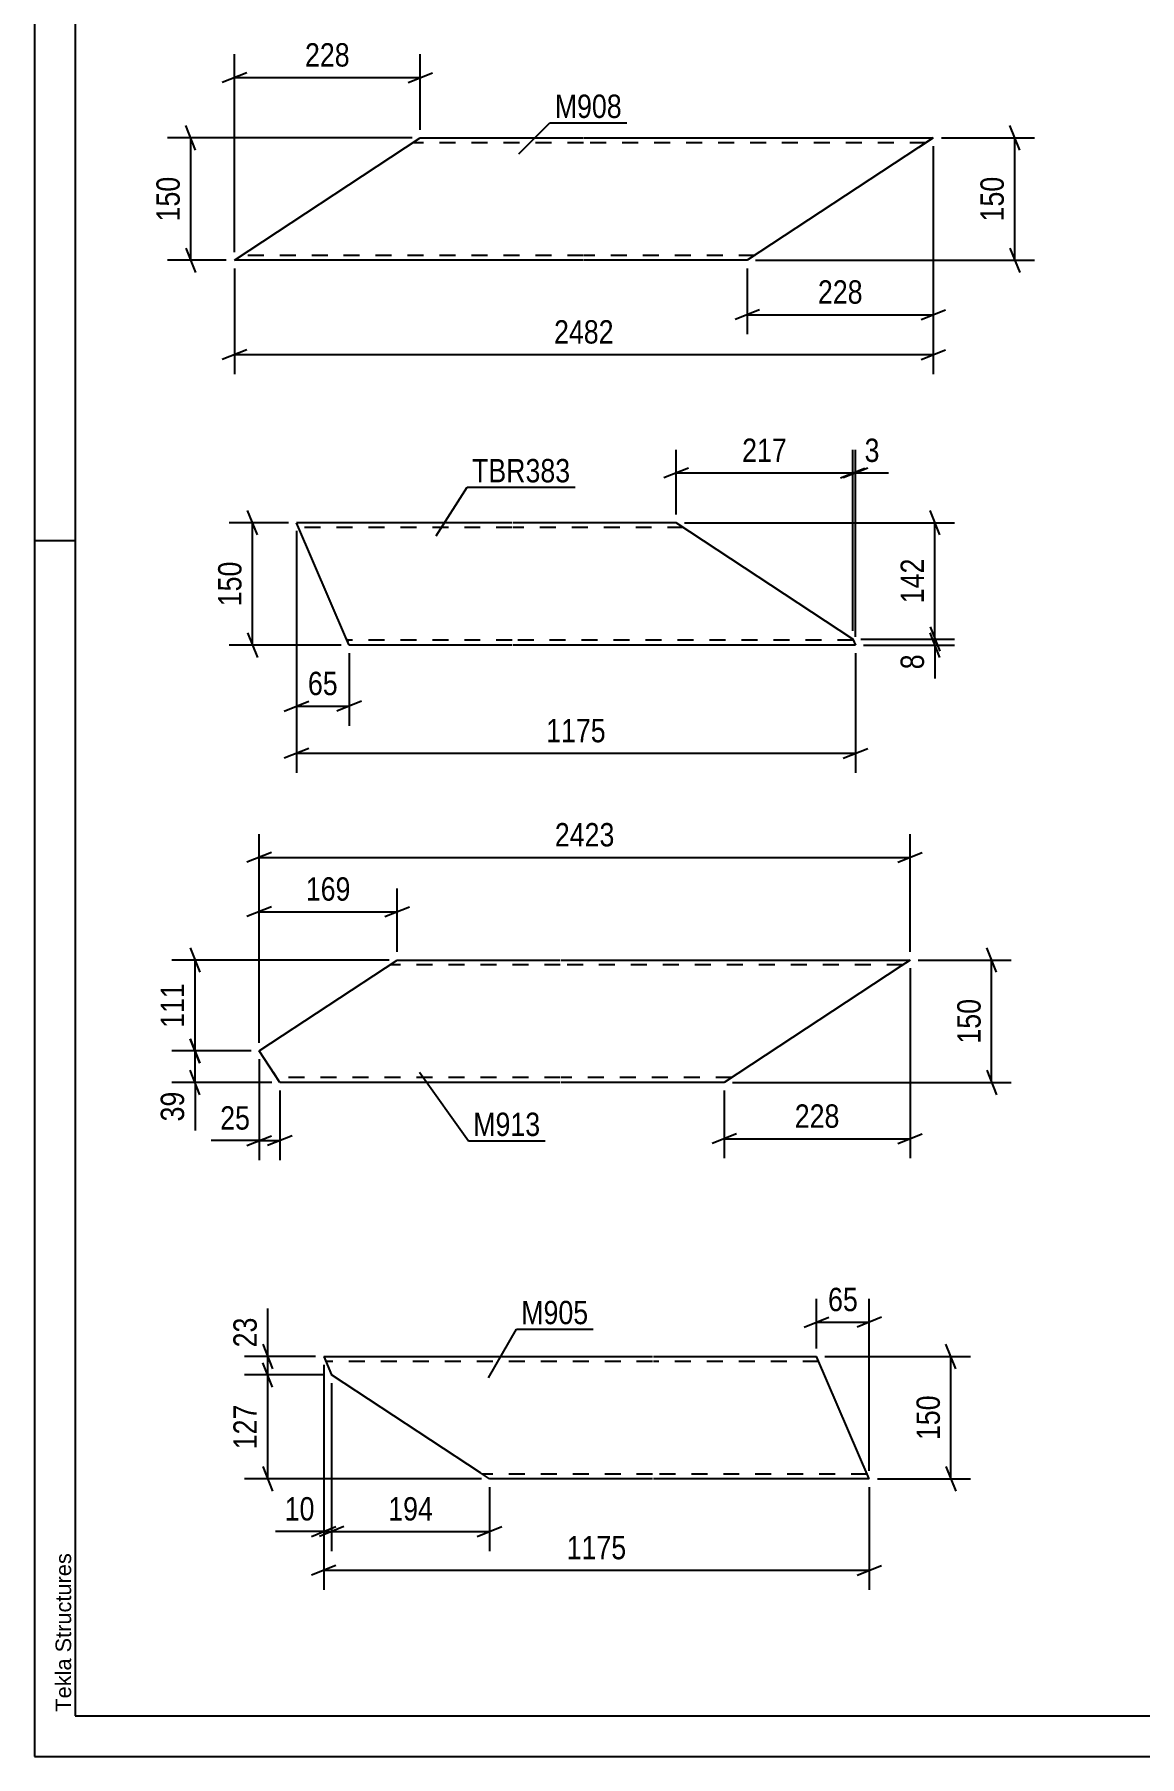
# Model space of a CAD drawing. Header units: millimetres. Extents: x 0 to 594, y 0 to 420.
# Drawn here: x 0 to 135.5, y 0 to 211.1 of the extents above; entities that cross this region are included whole.
import ezdxf

# ---------------------------------------------------------------- set-up
doc = ezdxf.new("R2010")
doc.units = ezdxf.units.MM
doc.linetypes.add('DXK_LINE_DOT2', pattern=[3.9198, 1.9599, -1.9599])
doc.styles.add('Arial', font='ARIAL.TTF', dxfattribs={"height": 0.2})
doc.styles.add('Arial Narrow', font='ARIALN.TTF', dxfattribs={"height": 0.2})

# ---------------------------------------------------------------- blocks, each defined once
blk = doc.blocks.new('Unknown-570386143-1134')
at = {"color": 5, "linetype": 'Continuous'}
for p, q in [((0, 420), (0, 0)), ((5, 415), (5, 5)), ((5, 149), (0, 149)), ((5, 5), (589, 5)), ((0, 0), (594, 0))]:
    blk.add_line(p, q, dxfattribs=at)
at = {"color": 174, "linetype": 'Continuous', "style": 'Arial'}
blk.add_text('Tekla Structures', height=1.9102, rotation=90, dxfattribs=at).set_placement((4.5, 5.5))
blk = doc.blocks.new('Part-570386143-3405 - 3389')
at = {"color": 2, "linetype": 'Continuous'}
for p, q in [((35.47, 49.03), (36.44, 46.77)), ((35.47, 49.03), (75.81, 49.03)), ((75.91, 49.03), (95.91, 49.03)), ((102.38, 34.03), (95.91, 49.03)), ((54.69, 34.77), (36.44, 46.77)), ((55.81, 34.03), (54.69, 34.77)), ((75.81, 34.03), (55.81, 34.03)), ((102.38, 34.03), (75.91, 34.03))]:
    blk.add_line(p, q, dxfattribs=at)
at = {"color": 7, "linetype": 'DXK_LINE_DOT2'}
for p, q in [((75.81, 48.43), (35.73, 48.43)), ((96.17, 48.43), (75.91, 48.43)), ((75.81, 34.63), (54.9, 34.63)), ((102.12, 34.63), (75.91, 34.63)), ((102.12, 34.63), (102.1, 34.67))]:
    blk.add_line(p, q, dxfattribs=at)
blk = doc.blocks.new('Part-570386143-3268 - 3252')
at = {"color": 2, "linetype": 'Continuous'}
for p, q in [((27.56, 86.48), (44.49, 97.62)), ((44.49, 97.62), (64.49, 97.62)), ((64.59, 97.62), (107.38, 97.62)), ((107.38, 97.62), (106.26, 96.88)), ((106.26, 96.88), (84.59, 82.62)), ((30.1, 82.62), (27.56, 86.48)), ((64.49, 82.62), (30.1, 82.62)), ((84.59, 82.62), (64.59, 82.62))]:
    blk.add_line(p, q, dxfattribs=at)
at = {"color": 7, "linetype": 'DXK_LINE_DOT2'}
for p, q in [((64.49, 97.02), (43.58, 97.02)), ((106.47, 97.02), (64.59, 97.02)), ((30.1, 82.62), (29.31, 83.82)), ((64.49, 83.22), (29.71, 83.22)), ((85.5, 83.22), (64.59, 83.22))]:
    blk.add_line(p, q, dxfattribs=at)
blk = doc.blocks.new('Part-570386143-3020 - 3004')
at = {"color": 2, "linetype": 'Continuous'}
for p, q in [((24.53, 183.39), (45.5, 197.19)), ((45.5, 197.19), (47.32, 198.39)), ((47.32, 198.39), (67.32, 198.39)), ((67.42, 198.39), (110.22, 198.39)), ((108.4, 197.19), (87.42, 183.39)), ((110.22, 198.39), (108.4, 197.19)), ((67.32, 183.39), (24.53, 183.39)), ((87.42, 183.39), (67.42, 183.39))]:
    blk.add_line(p, q, dxfattribs=at)
at = {"color": 7, "linetype": 'DXK_LINE_DOT2'}
for p, q in [((67.32, 197.79), (46.41, 197.79)), ((109.31, 197.79), (67.42, 197.79)), ((110.08, 198.3), (108.4, 197.19)), ((25.44, 183.99), (25.51, 184.04)), ((67.32, 183.99), (25.44, 183.99)), ((88.34, 183.99), (67.42, 183.99)), ((88.34, 183.99), (88.41, 184.04))]:
    blk.add_line(p, q, dxfattribs=at)
blk = doc.blocks.new('Part-570386143-2465 - 2449')
at = {"color": 2, "linetype": 'Continuous'}
for p, q in [((58.6, 151.22), (32.14, 151.22)), ((38.28, 136.96), (32.14, 151.22)), ((78.7, 151.22), (58.7, 151.22)), ((100.37, 136.96), (78.7, 151.22)), ((38.56, 136.31), (38.28, 136.96)), ((38.6, 136.22), (38.56, 136.31)), ((58.6, 136.22), (38.6, 136.22)), ((100.68, 136.22), (58.7, 136.22)), ((100.37, 136.96), (100.53, 136.57)), ((100.53, 136.57), (100.68, 136.22))]:
    blk.add_line(p, q, dxfattribs=at)
at = {"color": 7, "linetype": 'DXK_LINE_DOT2'}
for p, q in [((58.6, 150.62), (32.4, 150.62)), ((79.61, 150.62), (58.7, 150.62)), ((38.28, 136.96), (38.45, 136.57)), ((38.34, 136.82), (38.32, 136.86)), ((58.6, 136.82), (38.34, 136.82)), ((38.6, 136.22), (38.6, 136.22)), ((100.42, 136.82), (58.7, 136.82)), ((100.4, 136.86), (100.32, 136.99)), ((100.42, 136.82), (100.4, 136.86)), ((100.42, 136.82), (100.4, 136.86)), ((100.68, 136.22), (100.64, 136.31))]:
    blk.add_line(p, q, dxfattribs=at)
blk = doc.blocks.new('StraightDimension-570386143-19773 - 3389')
at = {"color": 7, "linetype": 'Continuous'}
for p, q in [((34.47, 49.03), (25.76, 49.03)), ((28.01, 50.53), (29.21, 47.53)), ((28.61, 46.77), (28.61, 49.03)), ((35.44, 46.77), (25.76, 46.77)), ((29.21, 45.27), (28.01, 48.27))]:
    blk.add_line(p, q, dxfattribs=at)
at = {"color": 0}
blk.add_wipeout([(27.86, 54.41), (23.66, 54.41), (23.66, 49.55), (27.86, 49.55)], dxfattribs=at)
at = {"color": 7, "linetype": 'Continuous'}
blk.add_line((28.61, 49.03), (28.61, 54.93), dxfattribs=at)
blk.add_line((28.61, 49.03), (28.61, 54.93), dxfattribs=at)
at = {"color": 3, "style": 'Arial Narrow'}
blk.add_text('23', height=2.863, rotation=90.0002, dxfattribs=at).set_placement((27.26, 50.15))
blk = doc.blocks.new('StraightDimension-570386143-3408 - 3389')
at = {"color": 7, "linetype": 'Continuous'}
for p, q in [((35.47, 48.03), (35.47, 20.43)), ((102.38, 33.03), (102.38, 20.43)), ((36.97, 23.43), (33.97, 22.23)), ((100.88, 22.23), (103.88, 23.43)), ((35.47, 22.83), (102.38, 22.83))]:
    blk.add_line(p, q, dxfattribs=at)
at = {"color": 0}
blk.add_wipeout([(73.18, 23.58), (73.18, 27.78), (64.67, 27.78), (64.67, 23.58)], dxfattribs=at)
at = {"color": 3, "style": 'Arial Narrow'}
blk.add_text('1175', height=2.863, dxfattribs=at).set_placement((65.27, 24.18))
blk = doc.blocks.new('StraightDimension-570386143-3419 - 3389')
at = {"color": 7, "linetype": 'Continuous'}
for p, q in [((96.91, 49.03), (114.78, 49.03)), ((112.98, 47.53), (111.78, 50.53)), ((112.38, 34.03), (112.38, 49.03)), ((103.38, 34.03), (114.78, 34.03)), ((111.78, 35.53), (112.98, 32.53))]:
    blk.add_line(p, q, dxfattribs=at)
at = {"color": 0}
blk.add_wipeout([(111.63, 44.87), (107.43, 44.87), (107.43, 38.19), (111.63, 38.19)], dxfattribs=at)
at = {"color": 3, "style": 'Arial Narrow'}
blk.add_text('150', height=2.863, rotation=90.0002, dxfattribs=at).set_placement((111.03, 38.79))
blk = doc.blocks.new('StraightDimension-570386143-19734 - 3389')
at = {"color": 7, "linetype": 'Continuous'}
for p, q in [((36.44, 45.77), (36.44, 25.18)), ((55.81, 33.03), (55.81, 25.18)), ((37.94, 28.18), (34.94, 26.98)), ((36.44, 27.58), (55.81, 27.58)), ((54.31, 26.98), (57.31, 28.18))]:
    blk.add_line(p, q, dxfattribs=at)
at = {"color": 0}
blk.add_wipeout([(49.47, 28.33), (49.47, 32.53), (42.79, 32.53), (42.79, 28.33)], dxfattribs=at)
at = {"color": 3, "style": 'Arial Narrow'}
blk.add_text('194', height=2.863, dxfattribs=at).set_placement((43.39, 28.93))
blk = doc.blocks.new('StraightDimension-570386143-3502 - 3389')
at = {"color": 7, "linetype": 'Continuous'}
for p, q in [((95.91, 50.03), (95.91, 56.09)), ((102.38, 35.03), (102.38, 56.09)), ((94.41, 52.64), (97.41, 53.84)), ((95.91, 53.24), (102.38, 53.24)), ((103.88, 53.84), (100.88, 52.64))]:
    blk.add_line(p, q, dxfattribs=at)
at = {"color": 0}
blk.add_wipeout([(101.57, 53.99), (101.57, 58.19), (96.72, 58.19), (96.72, 53.99)], dxfattribs=at)
at = {"color": 3, "style": 'Arial Narrow'}
blk.add_text('65', height=2.863, dxfattribs=at).set_placement((97.32, 54.59))
blk = doc.blocks.new('StraightDimension-570386143-19735 - 3389')
at = {"color": 7, "linetype": 'Continuous'}
for p, q in [((35.47, 48.03), (35.47, 25.18)), ((36.44, 45.77), (36.44, 25.18)), ((33.97, 26.98), (36.97, 28.18)), ((37.94, 28.18), (34.94, 26.98)), ((35.47, 27.58), (36.44, 27.58))]:
    blk.add_line(p, q, dxfattribs=at)
at = {"color": 0}
blk.add_wipeout([(34.95, 28.33), (34.95, 32.53), (30.09, 32.53), (30.09, 28.33)], dxfattribs=at)
at = {"color": 7, "linetype": 'Continuous'}
blk.add_line((35.47, 27.58), (29.57, 27.58), dxfattribs=at)
blk.add_line((35.47, 27.58), (29.57, 27.58), dxfattribs=at)
at = {"color": 3, "style": 'Arial Narrow'}
blk.add_text('10', height=2.863, dxfattribs=at).set_placement((30.69, 28.93))
blk = doc.blocks.new('StraightDimension-570386143-19774 - 3389')
at = {"color": 7, "linetype": 'Continuous'}
for p, q in [((35.44, 46.77), (25.76, 46.77)), ((29.21, 45.27), (28.01, 48.27)), ((28.61, 34.03), (28.61, 46.77)), ((54.81, 34.03), (25.76, 34.03)), ((28.01, 35.53), (29.21, 32.53))]:
    blk.add_line(p, q, dxfattribs=at)
at = {"color": 0}
blk.add_wipeout([(27.86, 43.74), (23.66, 43.74), (23.66, 37.06), (27.86, 37.06)], dxfattribs=at)
at = {"color": 3, "style": 'Arial Narrow'}
blk.add_text('127', height=2.863, rotation=90.0002, dxfattribs=at).set_placement((27.26, 37.66))
blk = doc.blocks.new('StraightDimension-570386143-3351 - 3252')
at = {"color": 7, "linetype": 'Continuous'}
for p, q in [((108.38, 97.62), (119.78, 97.62)), ((117.98, 96.12), (116.78, 99.12)), ((117.38, 82.62), (117.38, 97.62)), ((85.59, 82.62), (119.78, 82.62)), ((116.78, 84.12), (117.98, 81.12))]:
    blk.add_line(p, q, dxfattribs=at)
at = {"color": 0}
blk.add_wipeout([(116.63, 93.46), (112.43, 93.46), (112.43, 86.78), (116.63, 86.78)], dxfattribs=at)
at = {"color": 3, "style": 'Arial Narrow'}
blk.add_text('150', height=2.863, rotation=90.0002, dxfattribs=at).set_placement((116.03, 87.38))
blk = doc.blocks.new('StraightDimension-570386143-3271 - 3252')
at = {"color": 7, "linetype": 'Continuous'}
for p, q in [((107.38, 96.62), (107.38, 73.32)), ((84.59, 81.62), (84.59, 73.32)), ((86.09, 76.32), (83.09, 75.12)), ((105.88, 75.12), (108.88, 76.32)), ((84.59, 75.72), (107.38, 75.72))]:
    blk.add_line(p, q, dxfattribs=at)
at = {"color": 0}
blk.add_wipeout([(99.33, 76.47), (99.33, 80.67), (92.64, 80.67), (92.64, 76.47)], dxfattribs=at)
at = {"color": 3, "style": 'Arial Narrow'}
blk.add_text('228', height=2.863, dxfattribs=at).set_placement((93.24, 77.07))
blk = doc.blocks.new('StraightDimension-570386143-3317 - 3252')
at = {"color": 7, "linetype": 'Continuous'}
for p, q in [((43.49, 97.62), (16.85, 97.62)), ((19.1, 99.12), (20.3, 96.12)), ((19.7, 86.48), (19.7, 97.62)), ((20.3, 84.98), (19.1, 87.98)), ((26.56, 86.48), (16.85, 86.48))]:
    blk.add_line(p, q, dxfattribs=at)
at = {"color": 0}
blk.add_wipeout([(18.95, 95.39), (14.75, 95.39), (14.75, 88.71), (18.95, 88.71)], dxfattribs=at)
at = {"color": 3, "style": 'Arial Narrow'}
blk.add_text('111', height=2.863, rotation=90.0002, dxfattribs=at).set_placement((18.35, 89.31))
blk = doc.blocks.new('StraightDimension-570386143-3285 - 3252')
at = {"color": 7, "linetype": 'Continuous'}
for p, q in [((27.56, 85.48), (27.56, 73.09)), ((30.1, 81.62), (30.1, 73.09)), ((26.06, 74.89), (29.06, 76.09)), ((31.6, 76.09), (28.6, 74.89)), ((27.56, 75.49), (30.1, 75.49))]:
    blk.add_line(p, q, dxfattribs=at)
at = {"color": 0}
blk.add_wipeout([(27.04, 76.24), (27.04, 80.44), (22.18, 80.44), (22.18, 76.24)], dxfattribs=at)
at = {"color": 7, "linetype": 'Continuous'}
blk.add_line((27.56, 75.49), (21.66, 75.49), dxfattribs=at)
blk.add_line((27.56, 75.49), (21.66, 75.49), dxfattribs=at)
at = {"color": 3, "style": 'Arial Narrow'}
blk.add_text('25', height=2.863, dxfattribs=at).set_placement((22.78, 76.84))
blk = doc.blocks.new('StraightDimension-570386143-3299 - 3252')
at = {"color": 7, "linetype": 'Continuous'}
for p, q in [((27.56, 87.48), (27.56, 106.4)), ((44.49, 98.62), (44.49, 106.4)), ((29.06, 104.15), (26.06, 102.95)), ((27.56, 103.55), (44.49, 103.55)), ((42.99, 102.95), (45.99, 104.15))]:
    blk.add_line(p, q, dxfattribs=at)
at = {"color": 0}
blk.add_wipeout([(39.37, 104.3), (39.37, 108.5), (32.68, 108.5), (32.68, 104.3)], dxfattribs=at)
at = {"color": 3, "style": 'Arial Narrow'}
blk.add_text('169', height=2.863, dxfattribs=at).set_placement((33.28, 104.9))
blk = doc.blocks.new('StraightDimension-570386143-3318 - 3252')
at = {"color": 7, "linetype": 'Continuous'}
for p, q in [((19.1, 87.98), (20.3, 84.98)), ((26.56, 86.48), (16.85, 86.48)), ((19.7, 82.62), (19.7, 86.48)), ((29.1, 82.62), (16.85, 82.62)), ((20.3, 81.12), (19.1, 84.12))]:
    blk.add_line(p, q, dxfattribs=at)
at = {"color": 0}
blk.add_wipeout([(18.95, 82.1), (14.75, 82.1), (14.75, 77.24), (18.95, 77.24)], dxfattribs=at)
at = {"color": 7, "linetype": 'Continuous'}
blk.add_line((19.7, 82.62), (19.7, 76.72), dxfattribs=at)
blk.add_line((19.7, 82.62), (19.7, 76.72), dxfattribs=at)
at = {"color": 3, "style": 'Arial Narrow'}
blk.add_text('39', height=2.863, rotation=90.0002, dxfattribs=at).set_placement((18.35, 77.84))
blk = doc.blocks.new('StraightDimension-570386143-3375 - 3252')
at = {"color": 7, "linetype": 'Continuous'}
for p, q in [((27.56, 87.48), (27.56, 113.05)), ((107.38, 98.62), (107.38, 113.05)), ((29.06, 110.8), (26.06, 109.6)), ((27.56, 110.2), (107.38, 110.2)), ((105.88, 109.6), (108.88, 110.8))]:
    blk.add_line(p, q, dxfattribs=at)
at = {"color": 0}
blk.add_wipeout([(71.73, 110.95), (71.73, 115.15), (63.22, 115.15), (63.22, 110.95)], dxfattribs=at)
at = {"color": 3, "style": 'Arial Narrow'}
blk.add_text('2423', height=2.863, dxfattribs=at).set_placement((63.82, 111.55))
blk = doc.blocks.new('StraightDimension-570386143-3023 - 3004')
at = {"color": 7, "linetype": 'Continuous'}
for p, q in [((110.22, 197.39), (110.22, 174.32)), ((87.42, 182.39), (87.42, 174.32)), ((88.92, 177.32), (85.92, 176.12)), ((108.72, 176.12), (111.72, 177.32)), ((87.42, 176.72), (110.22, 176.72))]:
    blk.add_line(p, q, dxfattribs=at)
at = {"color": 0}
blk.add_wipeout([(102.16, 177.47), (102.16, 181.67), (95.48, 181.67), (95.48, 177.47)], dxfattribs=at)
at = {"color": 3, "style": 'Arial Narrow'}
blk.add_text('228', height=2.863, dxfattribs=at).set_placement((96.08, 178.07))
blk = doc.blocks.new('StraightDimension-570386143-3037 - 3004')
at = {"color": 7, "linetype": 'Continuous'}
for p, q in [((24.53, 184.39), (24.53, 208.63)), ((47.32, 199.39), (47.32, 208.63)), ((26.03, 206.38), (23.03, 205.18)), ((24.53, 205.78), (47.32, 205.78)), ((45.82, 205.18), (48.82, 206.38))]:
    blk.add_line(p, q, dxfattribs=at)
at = {"color": 0}
blk.add_wipeout([(39.27, 206.53), (39.27, 210.73), (32.58, 210.73), (32.58, 206.53)], dxfattribs=at)
at = {"color": 3, "style": 'Arial Narrow'}
blk.add_text('228', height=2.863, dxfattribs=at).set_placement((33.18, 207.13))
blk = doc.blocks.new('StraightDimension-570386143-3051 - 3004')
at = {"color": 7, "linetype": 'Continuous'}
for p, q in [((120.82, 196.89), (119.62, 199.89)), ((111.22, 198.39), (122.62, 198.39)), ((120.22, 183.39), (120.22, 198.39)), ((119.62, 184.89), (120.82, 181.89)), ((88.42, 183.39), (122.62, 183.39))]:
    blk.add_line(p, q, dxfattribs=at)
at = {"color": 0}
blk.add_wipeout([(119.47, 194.23), (115.27, 194.23), (115.27, 187.55), (119.47, 187.55)], dxfattribs=at)
at = {"color": 3, "style": 'Arial Narrow'}
blk.add_text('150', height=2.863, rotation=90.0002, dxfattribs=at).set_placement((118.87, 188.15))
blk = doc.blocks.new('StraightDimension-570386143-3099 - 3004')
at = {"color": 7, "linetype": 'Continuous'}
for p, q in [((110.22, 197.39), (110.22, 169.43)), ((24.53, 182.39), (24.53, 169.43)), ((26.03, 172.43), (23.03, 171.23)), ((24.53, 171.83), (110.22, 171.83)), ((108.72, 171.23), (111.72, 172.43))]:
    blk.add_line(p, q, dxfattribs=at)
at = {"color": 0}
blk.add_wipeout([(71.63, 172.58), (71.63, 176.78), (63.12, 176.78), (63.12, 172.58)], dxfattribs=at)
at = {"color": 3, "style": 'Arial Narrow'}
blk.add_text('2482', height=2.863, dxfattribs=at).set_placement((63.72, 173.18))
blk = doc.blocks.new('StraightDimension-570386143-3075 - 3004')
at = {"color": 7, "linetype": 'Continuous'}
for p, q in [((19.77, 196.89), (18.57, 199.89)), ((46.32, 198.39), (16.32, 198.39)), ((19.17, 183.39), (19.17, 198.39)), ((18.57, 184.89), (19.77, 181.89)), ((23.53, 183.39), (16.32, 183.39))]:
    blk.add_line(p, q, dxfattribs=at)
at = {"color": 0}
blk.add_wipeout([(18.42, 194.23), (14.22, 194.23), (14.22, 187.55), (18.42, 187.55)], dxfattribs=at)
at = {"color": 3, "style": 'Arial Narrow'}
blk.add_text('150', height=2.863, rotation=90.0002, dxfattribs=at).set_placement((17.82, 188.15))
blk = doc.blocks.new('StraightDimension-570386143-2479 - 2449')
at = {"color": 7, "linetype": 'Continuous'}
for p, q in [((27.34, 149.72), (26.14, 152.72)), ((31.14, 151.22), (23.89, 151.22)), ((26.74, 136.22), (26.74, 151.22)), ((26.14, 137.72), (27.34, 134.72)), ((37.6, 136.22), (23.89, 136.22))]:
    blk.add_line(p, q, dxfattribs=at)
at = {"color": 0}
blk.add_wipeout([(25.99, 147.06), (21.79, 147.06), (21.79, 140.38), (25.99, 140.38)], dxfattribs=at)
at = {"color": 3, "style": 'Arial Narrow'}
blk.add_text('150', height=2.863, rotation=90.0002, dxfattribs=at).set_placement((25.39, 140.98))
blk = doc.blocks.new('StraightDimension-570386143-19578 - 2449')
at = {"color": 7, "linetype": 'Continuous'}
for p, q in [((111.03, 149.72), (109.83, 152.72)), ((79.7, 151.22), (112.83, 151.22)), ((110.43, 136.97), (110.43, 151.22)), ((109.83, 138.47), (111.03, 135.47)), ((101.35, 136.97), (112.83, 136.97))]:
    blk.add_line(p, q, dxfattribs=at)
at = {"color": 0}
blk.add_wipeout([(109.68, 147.44), (105.48, 147.44), (105.48, 140.75), (109.68, 140.75)], dxfattribs=at)
at = {"color": 3, "style": 'Arial Narrow'}
blk.add_text('142', height=2.863, rotation=90.0002, dxfattribs=at).set_placement((109.08, 141.35))
blk = doc.blocks.new('StraightDimension-570386143-2468 - 2449')
at = {"color": 7, "linetype": 'Continuous'}
for p, q in [((32.14, 150.22), (32.14, 120.56)), ((100.68, 135.22), (100.68, 120.56)), ((33.64, 123.56), (30.64, 122.36)), ((32.14, 122.96), (100.68, 122.96)), ((99.18, 122.36), (102.18, 123.56))]:
    blk.add_line(p, q, dxfattribs=at)
at = {"color": 0}
blk.add_wipeout([(70.66, 123.71), (70.66, 127.91), (62.15, 127.91), (62.15, 123.71)], dxfattribs=at)
at = {"color": 3, "style": 'Arial Narrow'}
blk.add_text('1175', height=2.863, dxfattribs=at).set_placement((62.75, 124.31))
blk = doc.blocks.new('StraightDimension-570386143-2547 - 2449')
at = {"color": 7, "linetype": 'Continuous'}
for p, q in [((32.14, 150.22), (32.14, 126.34)), ((38.6, 135.22), (38.6, 126.34)), ((30.64, 128.14), (33.64, 129.34)), ((40.1, 129.34), (37.1, 128.14)), ((32.14, 128.74), (38.6, 128.74))]:
    blk.add_line(p, q, dxfattribs=at)
at = {"color": 0}
blk.add_wipeout([(37.8, 129.49), (37.8, 133.69), (32.94, 133.69), (32.94, 129.49)], dxfattribs=at)
at = {"color": 3, "style": 'Arial Narrow'}
blk.add_text('65', height=2.863, dxfattribs=at).set_placement((33.54, 130.09))
blk = doc.blocks.new('StraightDimension-570386143-19579 - 2449')
at = {"color": 7, "linetype": 'Continuous'}
for p, q in [((109.83, 138.47), (111.03, 135.47)), ((111.03, 134.72), (109.83, 137.72)), ((101.35, 136.97), (112.83, 136.97)), ((101.68, 136.22), (112.83, 136.22)), ((110.43, 136.22), (110.43, 136.97))]:
    blk.add_line(p, q, dxfattribs=at)
at = {"color": 0}
blk.add_wipeout([(109.68, 135.69), (105.48, 135.69), (105.48, 132.66), (109.68, 132.66)], dxfattribs=at)
at = {"color": 7, "linetype": 'Continuous'}
blk.add_line((110.43, 136.22), (110.43, 132.14), dxfattribs=at)
blk.add_line((110.43, 136.22), (110.43, 132.14), dxfattribs=at)
at = {"color": 3, "style": 'Arial Narrow'}
blk.add_text('8', height=2.86, rotation=90.0002, dxfattribs=at).set_placement((109.08, 133.26))
blk = doc.blocks.new('StraightDimension-570386143-19633 - 2449')
at = {"color": 7, "linetype": 'Continuous'}
for p, q in [((100.35, 137.97), (100.35, 160.17)), ((100.68, 137.22), (100.68, 160.17)), ((98.85, 156.72), (101.85, 157.92)), ((102.18, 157.92), (99.18, 156.72)), ((100.35, 157.32), (100.68, 157.32))]:
    blk.add_line(p, q, dxfattribs=at)
at = {"color": 0}
blk.add_wipeout([(104.23, 158.07), (104.23, 162.27), (101.2, 162.27), (101.2, 158.07)], dxfattribs=at)
at = {"color": 7, "linetype": 'Continuous'}
blk.add_line((100.68, 157.32), (104.75, 157.32), dxfattribs=at)
blk.add_line((100.68, 157.32), (104.75, 157.32), dxfattribs=at)
at = {"color": 3, "style": 'Arial Narrow'}
blk.add_text('3', height=2.86, dxfattribs=at).set_placement((101.8, 158.67))
blk = doc.blocks.new('StraightDimension-570386143-19634 - 2449')
at = {"color": 7, "linetype": 'Continuous'}
for p, q in [((78.7, 152.22), (78.7, 160.17)), ((100.35, 137.97), (100.35, 160.17)), ((80.2, 157.92), (77.2, 156.72)), ((78.7, 157.32), (100.35, 157.32)), ((98.85, 156.72), (101.85, 157.92))]:
    blk.add_line(p, q, dxfattribs=at)
at = {"color": 0}
blk.add_wipeout([(92.87, 158.07), (92.87, 162.27), (86.18, 162.27), (86.18, 158.07)], dxfattribs=at)
at = {"color": 3, "style": 'Arial Narrow'}
blk.add_text('217', height=2.863, dxfattribs=at).set_placement((86.78, 158.67))
blk = doc.blocks.new('Mark-570386143-3401 - 3389')
at = {"color": 0}
blk.add_wipeout([(67.93, 52.99), (67.93, 55.99), (59.7, 55.99), (59.7, 52.99)], dxfattribs=at)
blk.add_wipeout([(67.93, 52.99), (67.93, 55.99), (59.7, 55.99), (59.7, 52.99)], dxfattribs=at)
at = {"color": 30, "linetype": 'Continuous'}
for p, q in [((55.67, 46.42), (59.1, 52.39)), ((59.1, 52.39), (68.53, 52.39))]:
    blk.add_line(p, q, dxfattribs=at)
at = {"color": 3, "style": 'Arial Narrow'}
blk.add_text('M905', height=2.863, dxfattribs=at).set_placement((59.7, 52.99))
blk = doc.blocks.new('Mark-570386143-3264 - 3252')
at = {"color": 0}
blk.add_wipeout([(62.03, 76.06), (62.03, 79.06), (53.81, 79.06), (53.81, 76.06)], dxfattribs=at)
blk.add_wipeout([(62.03, 76.06), (62.03, 79.06), (53.81, 79.06), (53.81, 76.06)], dxfattribs=at)
at = {"color": 30, "linetype": 'Continuous'}
for p, q in [((47.23, 83.88), (53.21, 75.46)), ((53.21, 75.46), (62.63, 75.46))]:
    blk.add_line(p, q, dxfattribs=at)
at = {"color": 3, "style": 'Arial Narrow'}
blk.add_text('M913', height=2.863, dxfattribs=at).set_placement((53.81, 76.06))
blk = doc.blocks.new('Mark-570386143-3016 - 3004')
at = {"color": 0}
blk.add_wipeout([(72.04, 200.83), (72.04, 203.83), (63.81, 203.83), (63.81, 200.83)], dxfattribs=at)
blk.add_wipeout([(72.04, 200.83), (72.04, 203.83), (63.81, 203.83), (63.81, 200.83)], dxfattribs=at)
at = {"color": 30, "linetype": 'Continuous'}
for p, q in [((59.41, 196.45), (63.21, 200.23)), ((63.21, 200.23), (72.64, 200.23))]:
    blk.add_line(p, q, dxfattribs=at)
at = {"color": 3, "style": 'Arial Narrow'}
blk.add_text('M908', height=2.863, dxfattribs=at).set_placement((63.81, 200.83))
blk = doc.blocks.new('Mark-570386143-2461 - 2449')
at = {"color": 0}
blk.add_wipeout([(65.71, 156.17), (65.71, 159.17), (53.66, 159.17), (53.66, 156.17)], dxfattribs=at)
blk.add_wipeout([(65.71, 156.17), (65.71, 159.17), (53.66, 159.17), (53.66, 156.17)], dxfattribs=at)
at = {"color": 30, "linetype": 'Continuous'}
for p, q in [((49.25, 149.61), (53.06, 155.57)), ((53.06, 155.57), (66.31, 155.57))]:
    blk.add_line(p, q, dxfattribs=at)
at = {"color": 3, "style": 'Arial Narrow'}
blk.add_text('TBR383', height=2.863, dxfattribs=at).set_placement((53.66, 156.17))

msp = doc.modelspace()

# ---------------------------------------------------------------- block references
for name in ['Unknown-570386143-1134', 'Part-570386143-3020 - 3004', 'Part-570386143-2465 - 2449', 'Part-570386143-3268 - 3252', 'Part-570386143-3405 - 3389']:
    msp.add_blockref(name, (0, 0))

# ---------------------------------------------------------------- next in the draw order: block references
for name in ['StraightDimension-570386143-3037 - 3004', 'StraightDimension-570386143-3023 - 3004', 'StraightDimension-570386143-2479 - 2449', 'StraightDimension-570386143-19578 - 2449', 'StraightDimension-570386143-3317 - 3252', 'StraightDimension-570386143-3351 - 3252', 'Mark-570386143-3264 - 3252', 'StraightDimension-570386143-19773 - 3389']:
    msp.add_blockref(name, (0, 0))

# ---------------------------------------------------------------- next in the draw order: block references
for name in ['StraightDimension-570386143-3051 - 3004', 'StraightDimension-570386143-2468 - 2449', 'StraightDimension-570386143-3299 - 3252', 'StraightDimension-570386143-3271 - 3252', 'StraightDimension-570386143-3285 - 3252', 'StraightDimension-570386143-3408 - 3389']:
    msp.add_blockref(name, (0, 0))

# ---------------------------------------------------------------- next in the draw order: block references
for name in ['StraightDimension-570386143-3099 - 3004', 'Mark-570386143-2461 - 2449', 'StraightDimension-570386143-2547 - 2449', 'StraightDimension-570386143-19579 - 2449', 'StraightDimension-570386143-3318 - 3252', 'StraightDimension-570386143-3419 - 3389', 'StraightDimension-570386143-19734 - 3389']:
    msp.add_blockref(name, (0, 0))

# ---------------------------------------------------------------- next in the draw order: block references
for name in ['Mark-570386143-3016 - 3004', 'StraightDimension-570386143-3075 - 3004', 'StraightDimension-570386143-19633 - 2449', 'StraightDimension-570386143-3375 - 3252', 'StraightDimension-570386143-3502 - 3389', 'StraightDimension-570386143-19735 - 3389']:
    msp.add_blockref(name, (0, 0))

# ---------------------------------------------------------------- next in the draw order: block references
for name in ['StraightDimension-570386143-19634 - 2449', 'StraightDimension-570386143-19774 - 3389']:
    msp.add_blockref(name, (0, 0))

# ---------------------------------------------------------------- next in the draw order: block references
msp.add_blockref('Mark-570386143-3401 - 3389', (0, 0))

doc.saveas('drawing.dxf')
